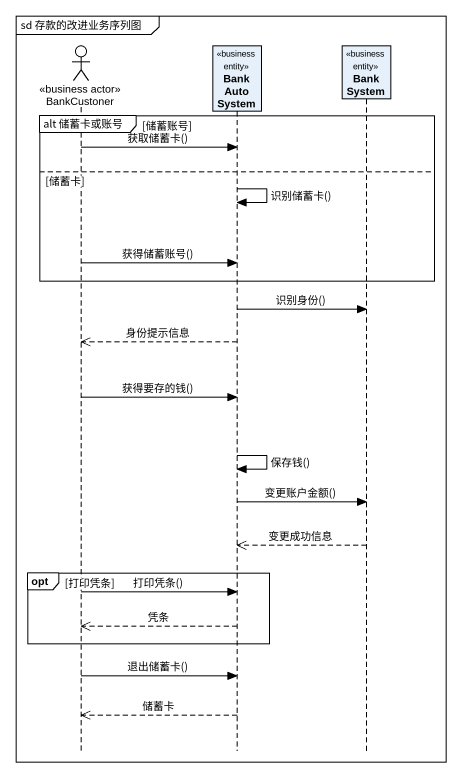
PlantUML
@startuml
mainframe sd 存款的改进业务序列图
hide footbox
actor BankCustoner <<business actor>>
participant BankAutoSystem <<business entity>>
participant BankSystem <<business entity>>

group alt 储蓄卡或账号 [储蓄账号]
  BankCustoner -> BankAutoSystem : 获取储蓄卡()
else 储蓄卡
  BankAutoSystem -> BankAutoSystem : 识别储蓄卡()
  BankCustoner -> BankAutoSystem : 获得储蓄账号()
end
BankAutoSystem -> BankSystem : 识别身份()
BankAutoSystem -->> BankCustoner : 身份提示信息
BankCustoner -> BankAutoSystem : 获得要存的钱()
BankAutoSystem -> BankAutoSystem : 保存钱()
BankAutoSystem -> BankSystem : 变更账户金额()
BankSystem -->> BankAutoSystem : 变更成功信息
opt 打印凭条
  BankCustoner -> BankAutoSystem : 打印凭条()
  BankAutoSystem -->> BankCustoner : 凭条
end
BankCustoner -> BankAutoSystem : 退出储蓄卡()
BankAutoSystem -->> BankCustoner : 储蓄卡
@enduml
